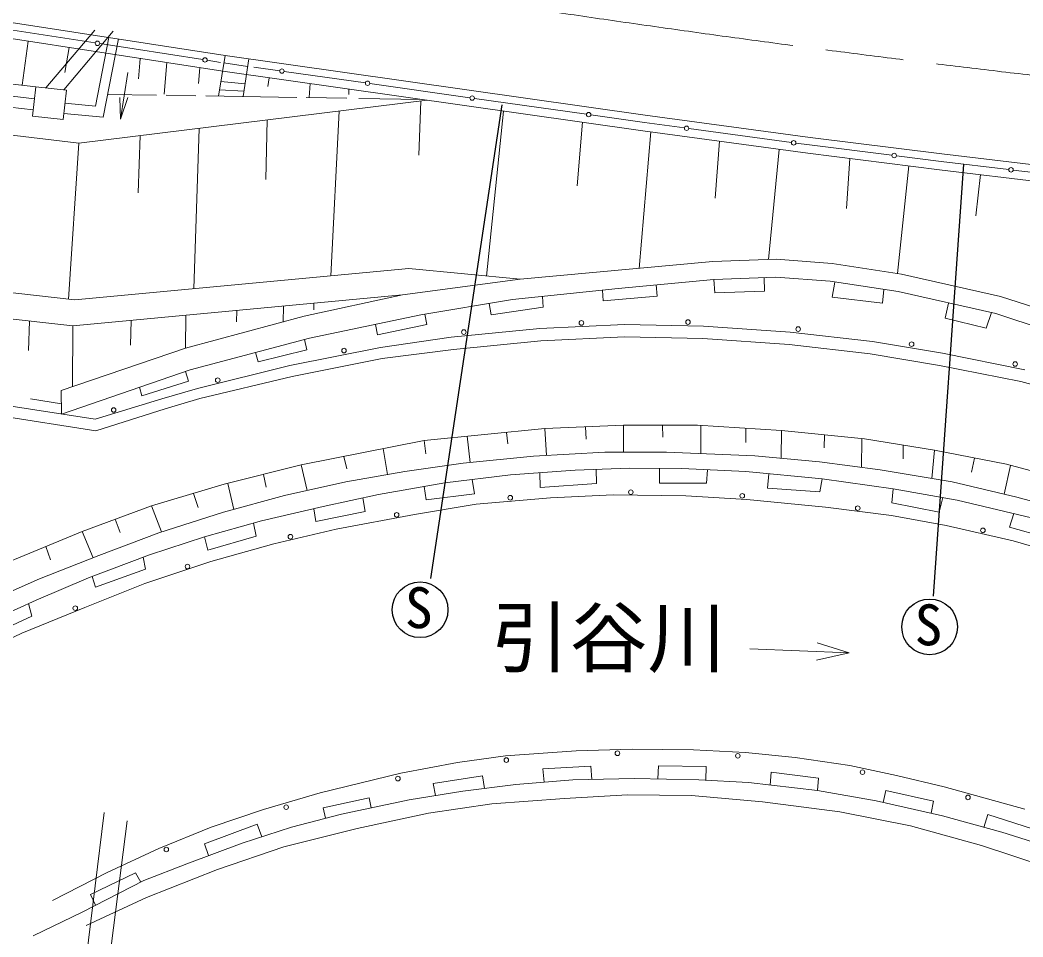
# Model space of a CAD drawing. Units: millimetres, scale not verified. Extents: x 40000 to 680000, y 20000 to 380000.
# Drawn here: x 147687 to 192672, y 242015 to 283140 of the extents above; entities that cross this region are included whole.
import ezdxf
from ezdxf.enums import TextEntityAlignment as Align

# ---------------------------------------------------------------- set-up
doc = ezdxf.new("R2010")
doc.units = ezdxf.units.MM
doc.header["$LTSCALE"] = 1000
doc.linetypes.add('CHAIN', pattern=[18.5, 12, -1.5, 3.5, -1.5])
for name, color, linetype, lineweight in [('M-BGD', 7, 'Continuous', 13), ('M-BMK', 2, 'CHAIN', 13), ('M-STR-HTXT', 7, 'Continuous', 13), ('M-TTL-BAND', 7, 'Continuous', 25)]:
    doc.layers.add(name, color=color, linetype=linetype, lineweight=lineweight)
doc.layers.add('M-BMK-HTXT', color=7, linetype='Continuous')
doc.styles.add('ＭＳ ゴシック', font='')
doc.styles.get('ＭＳ ゴシック').set_extended_font_data('MS Gothic')

msp = doc.modelspace()

# ---------------------------------------------------------------- linework, layer by layer
at = {"layer": 'M-BGD'}
for p, q in [((119178, 287380), (156885, 281553)), ((119077, 286671), (156783, 280844)), ((147163, 282715), (151060, 282113)), ((148836, 280099), (151040, 282690)), ((151858, 282635), (149657, 280008)), ((148046, 282195), (147786, 280216)), ((151066, 279274), (151676, 282358)), ((151258, 282083), (155883, 281368)), ((151408, 278783), (152102, 282292)), ((125007, 281766), (148274, 279118)), ((149897, 281909), (149694, 280787)), ((153061, 281215), (152999, 280510)), ((153082, 281416), (153061, 281215)), ((154273, 281232), (154146, 279813)), ((156081, 281337), (156685, 281244)), ((156582, 279727), (156885, 281553)), ((156829, 281218), (157894, 281059)), ((156885, 281553), (175726, 278881)), ((157945, 281403), (157691, 279709)), ((152516, 280783), (152189, 278688)), ((155744, 281005), (155685, 280292)), ((156783, 280844), (175624, 278172)), ((158169, 281031), (159333, 280866)), ((159531, 280838), (163176, 280321)), ((150328, 277618), (124588, 280699)), ((146186, 280397), (148388, 280148)), ((156690, 280380), (157777, 280280)), ((158865, 280549), (158808, 280165)), ((160704, 280288), (160652, 279661)), ((163374, 280293), (167869, 279656)), ((148388, 280148), (148242, 278829)), ((149763, 279996), (148388, 280148)), ((149617, 278676), (149763, 279996)), ((153800, 279772), (151610, 279808)), ((157728, 279958), (156628, 280007)), ((162437, 280043), (162432, 279801)), ((149698, 279406), (151066, 279274)), ((165953, 279544), (150328, 277618)), ((152189, 278688), (152163, 279662)), ((152189, 278688), (152521, 279672)), ((155579, 279743), (154238, 279765)), ((160106, 279670), (156014, 279736)), ((162351, 279633), (160518, 279663)), ((165705, 279579), (162880, 279625)), ((165671, 279509), (165580, 277084)), ((168067, 279628), (173093, 278915)), ((149648, 278953), (151408, 278783)), ((162000, 279057), (161620, 271667)), ((169370, 279059), (168613, 271659)), ((148242, 278829), (149617, 278676)), ((158767, 278658), (158704, 275982)), ((172911, 278557), (172672, 275707)), ((173291, 278887), (175693, 278546)), ((175693, 278546), (177485, 278302)), ((175726, 278881), (183128, 277872)), ((155715, 278282), (155484, 271089)), ((175978, 278124), (175456, 272003)), ((175624, 278172), (183027, 277163)), ((177683, 278275), (182289, 277647)), ((150328, 277618), (149853, 270619)), ((153069, 277956), (152984, 275394)), ((179067, 277703), (178869, 275151)), ((182487, 277620), (183095, 277537)), ((183128, 277872), (189038, 277136)), ((181731, 277339), (181255, 272400)), ((183027, 277163), (188936, 276427)), ((183095, 277537), (186798, 277076)), ((189038, 277136), (195010, 276421)), ((184913, 276928), (184757, 274689)), ((186996, 277051), (189005, 276801)), ((189005, 276801), (192038, 276437)), ((187558, 276598), (187047, 271774)), ((188936, 276427), (194909, 275712)), ((190763, 276208), (190561, 274352)), ((192237, 276414), (194977, 276086)), ((150146, 270585), (123776, 273608)), ((123635, 272380), (150050, 269423)), ((165119, 271997), (150146, 270585)), ((170120, 271513), (165119, 271997)), ((174522, 271107), (178812, 271507)), ((176261, 270763), (176224, 271266)), ((178812, 271507), (181588, 271612)), ((178812, 271507), (178859, 270903)), ((181084, 270987), (181065, 271592)), ((181588, 271612), (184027, 271423)), ((184027, 271423), (187077, 270960)), ((184240, 271391), (184121, 270706)), ((150050, 269423), (164844, 270810)), ((169769, 270603), (174522, 271107)), ((173811, 271032), (173850, 270548)), ((178859, 270903), (181084, 270987)), ((186365, 270435), (186431, 271058)), ((187077, 270960), (191451, 269972)), ((160859, 270436), (160871, 270139)), ((165668, 269916), (169769, 270603)), ((168735, 270429), (168821, 269921)), ((171158, 270258), (171121, 270746)), ((173850, 270548), (176261, 270763)), ((184121, 270706), (186365, 270435)), ((189340, 270449), (189187, 269762)), ((157408, 270113), (157394, 269609)), ((159501, 270309), (159482, 269597)), ((160663, 268878), (165668, 269916)), ((165933, 269491), (165848, 269946)), ((168821, 269921), (171158, 270258)), ((191019, 269314), (191256, 270016)), ((191451, 269972), (194731, 268899)), ((148113, 269640), (148070, 268319)), ((152669, 269668), (152641, 268558)), ((155123, 269898), (155115, 268428)), ((163624, 269492), (163718, 269024)), ((163718, 269024), (165933, 269491)), ((189187, 269762), (191019, 269314)), ((150050, 269423), (150037, 266695)), ((155321, 267448), (160663, 268878)), ((160549, 268342), (160443, 268819)), ((167128, 268359), (171040, 268758)), ((171040, 268758), (174804, 268926)), ((174804, 268926), (178316, 268863)), ((178316, 268863), (182186, 268590)), ((182186, 268590), (185824, 268169)), ((158249, 268232), (158362, 267809)), ((158362, 267809), (160549, 268342)), ((163932, 267959), (167128, 268359)), ((185824, 268169), (188936, 267644)), ((159894, 267160), (163932, 267959)), ((149542, 265469), (155321, 267448)), ((155241, 266940), (155102, 267373)), ((188936, 267644), (192575, 266929)), ((136930, 266950), (151083, 264720)), ((153156, 266286), (155241, 266940)), ((155758, 266160), (159894, 267160)), ((192575, 266929), (196865, 265751)), ((149542, 265469), (149535, 266524)), ((153050, 266670), (153156, 266286)), ((149539, 265922), (148158, 266147)), ((154192, 265701), (155758, 266160)), ((151083, 264720), (154192, 265701)), ((174748, 264968), (171229, 264814)), ((178071, 264968), (174748, 264968)), ((174748, 264968), (174759, 263762)), ((176506, 264968), (176516, 264436)), ((181842, 264730), (178071, 264968)), ((171229, 264814), (165818, 264281)), ((169506, 264644), (169562, 264127)), ((171229, 264814), (171300, 263613)), ((173057, 264894), (173085, 264342)), ((178227, 264958), (178226, 263697)), ((180245, 264831), (180245, 264193)), ((181842, 264730), (181832, 263485)), ((185572, 264351), (181842, 264730)), ((183768, 264534), (183750, 263959)), ((165818, 264281), (160294, 263187)), ((165818, 264281), (165889, 263688)), ((167746, 264471), (167870, 263302)), ((185444, 264364), (185425, 263077)), ((188698, 263846), (185572, 264351)), ((187302, 264072), (187292, 263454)), ((163972, 263916), (164167, 262756)), ((170711, 263580), (173921, 263762)), ((173921, 263762), (176683, 263762)), ((176683, 263762), (180651, 263594)), ((188698, 263846), (188591, 262580)), ((191937, 263215), (188698, 263846)), ((160294, 263187), (156845, 262318)), ((160294, 263187), (160562, 262040)), ((162210, 263567), (162346, 263015)), ((164948, 262893), (167556, 263271)), ((167556, 263271), (170711, 263580)), ((180651, 263594), (183553, 263328)), ((183553, 263328), (186273, 262963)), ((190499, 263495), (190358, 262856)), ((192121, 263167), (191835, 261877)), ((195189, 262360), (191937, 263215)), ((158601, 262761), (158729, 262183)), ((162299, 262430), (164948, 262893)), ((166748, 262384), (169692, 262748)), ((169692, 262748), (172594, 262959)), ((170996, 262843), (171022, 262178)), ((172594, 262959), (175005, 263043)), ((173546, 262360), (173529, 262991)), ((175005, 263043), (177375, 263029)), ((176364, 263035), (176364, 262374)), ((177375, 263029), (180235, 262889)), ((178481, 262374), (178521, 262973)), ((180235, 262889), (183670, 262566)), ((181272, 262791), (181215, 262150)), ((186273, 262963), (189497, 262430)), ((156845, 262318), (153578, 261351)), ((157007, 262359), (157273, 261194)), ((159551, 261813), (162299, 262430)), ((163761, 261865), (166748, 262384)), ((168064, 261897), (167964, 262534)), ((171022, 262178), (173546, 262360)), ((176364, 262374), (178481, 262374)), ((183556, 261981), (183670, 262566)), ((183670, 262566), (186852, 262117)), ((189497, 262430), (192399, 261743)), ((155469, 261911), (155673, 261277)), ((156817, 261070), (159551, 261813)), ((161280, 261318), (163761, 261865)), ((165818, 262222), (165905, 261617)), ((165905, 261617), (168064, 261897)), ((171473, 261714), (174291, 261840)), ((174291, 261840), (177551, 261798)), ((181215, 262150), (183556, 261981)), ((186852, 262117), (186784, 261487)), ((186852, 262117), (189726, 261613)), ((163164, 261098), (163058, 261710)), ((165375, 260957), (168150, 261420)), ((168150, 261420), (171473, 261714)), ((177551, 261798), (180285, 261630)), ((180285, 261630), (183818, 261293)), ((186784, 261487), (188915, 261067)), ((188915, 261067), (189082, 261726)), ((189726, 261613), (193063, 260814)), ((192399, 261743), (195862, 260790)), ((153578, 261351), (150480, 260201)), ((153578, 261351), (154025, 260180)), ((153915, 260145), (156817, 261070)), ((158518, 260673), (161280, 261318)), ((160866, 261222), (160949, 260650)), ((160949, 260650), (163164, 261098)), ((161863, 260305), (165375, 260957)), ((183818, 261293), (186783, 260915)), ((186783, 260915), (189222, 260473)), ((192258, 261006), (192070, 260394)), ((151952, 260747), (152172, 260160)), ((155966, 259958), (158518, 260673)), ((158285, 259991), (158161, 260573)), ((189222, 260473), (192230, 259779)), ((150480, 260201), (146821, 258687)), ((150480, 260201), (150966, 259022)), ((151223, 259122), (153915, 260145)), ((159066, 259653), (161863, 260305)), ((192070, 260394), (194089, 259833)), ((153499, 259159), (155966, 259958)), ((155966, 259958), (156112, 259360)), ((156112, 259360), (158285, 259991)), ((156248, 258854), (159066, 259653)), ((192230, 259779), (194795, 259043)), ((148559, 258084), (151223, 259122)), ((148845, 259525), (149060, 258935)), ((150751, 258122), (153499, 259159)), ((153308, 258504), (153206, 259049)), ((153282, 257866), (156248, 258854)), ((151065, 257705), (153308, 258504)), ((146218, 257047), (148559, 258084)), ((148410, 257126), (150751, 258122)), ((150591, 256793), (153282, 257866)), ((150923, 258187), (151065, 257705)), ((146012, 256033), (148410, 257126)), ((148219, 256401), (148062, 256968)), ((147773, 255636), (150591, 256793)), ((145822, 255294), (148219, 256401)), ((145459, 254564), (147773, 255636)), ((184884, 254757), (183447, 255207)), ((180417, 254934), (184884, 254757)), ((184884, 254757), (183416, 254422)), ((167307, 249844), (169466, 250139)), ((169466, 250139), (172634, 250363)), ((172634, 250363), (175144, 250433)), ((175144, 250433), (177892, 250405)), ((177892, 250405), (180233, 250293)), ((180233, 250293), (182462, 250069)), ((164769, 249354), (167307, 249844)), ((171134, 249558), (173290, 249670)), ((173290, 249670), (173327, 249083)), ((176299, 249103), (176318, 249693)), ((176318, 249693), (178468, 249665)), ((182462, 250069), (184902, 249704)), ((184902, 249704), (187005, 249255)), ((161152, 248484), (164769, 249354)), ((166211, 248893), (168429, 249235)), ((168429, 249235), (168524, 248679)), ((171197, 248958), (171134, 249558)), ((178468, 249665), (178449, 249046)), ((181336, 248825), (181384, 249404)), ((181384, 249404), (183506, 249132)), ((187005, 249255), (189136, 248751)), ((166315, 248354), (166211, 248893)), ((167555, 248559), (169931, 248853)), ((169931, 248853), (172476, 249063)), ((172476, 249063), (175231, 249127)), ((175231, 249127), (178133, 249063)), ((178133, 249063), (180362, 248937)), ((180362, 248937), (183453, 248580)), ((183506, 249132), (183453, 248580)), ((158600, 247727), (161152, 248484)), ((165136, 248159), (167555, 248559)), ((172101, 248230), (174940, 248388)), ((174940, 248388), (177810, 248357)), ((177810, 248357), (180996, 248073)), ((183453, 248580), (186082, 248117)), ((186402, 248045), (186520, 248590)), ((186520, 248590), (188660, 248104)), ((189136, 248751), (192753, 247741)), ((161276, 247805), (163348, 248257)), ((162108, 247528), (165136, 248159)), ((163348, 248257), (163437, 247805)), ((166010, 247567), (168851, 247978)), ((168851, 247978), (172101, 248230)), ((180996, 248073), (184466, 247631)), ((186082, 248117), (189068, 247444)), ((188660, 248104), (188548, 247561)), ((156259, 246942), (158600, 247727)), ((159858, 246939), (162108, 247528)), ((161385, 247339), (161276, 247805)), ((162813, 246882), (166010, 247567)), ((184466, 247631), (187621, 247000)), ((189068, 247444), (191718, 246708)), ((190914, 246931), (191100, 247506)), ((191100, 247506), (193100, 246871)), ((155961, 246190), (158320, 247071)), ((158320, 247071), (158527, 246509)), ((187621, 247000), (190807, 246117)), ((153907, 245988), (156259, 246942)), ((157650, 246224), (159858, 246939)), ((159514, 246054), (162813, 246882)), ((191718, 246708), (194368, 245888)), ((155168, 245299), (157650, 246224)), ((156147, 245664), (155961, 246190)), ((190807, 246117), (193961, 245076)), ((151592, 244906), (153907, 245988)), ((156549, 245044), (159514, 246054)), ((153233, 244542), (155168, 245299)), ((149144, 243647), (151592, 244906)), ((150841, 243915), (152869, 244893)), ((152869, 244893), (153110, 244469)), ((153363, 243783), (156549, 245044)), ((150478, 243133), (153233, 244542)), ((151067, 243434), (150841, 243915)), ((150650, 242521), (153363, 243783)), ((148270, 242061), (150478, 243133))]:
    msp.add_line(p, q, dxfattribs=at)
at = {"layer": 'M-BGD', "lineweight": 25}
for p, q in [((166118, 258095), (169311, 279331)), ((188664, 257305), (190017, 276679))]:
    msp.add_line(p, q, dxfattribs=at)
at = {"layer": 'M-BGD'}
for centre, radius in [((151159, 282098), 100), ((155982, 281352), 100), ((159432, 280852), 100), ((163275, 280307), 100), ((167968, 279641), 100), ((173192, 278901), 100), ((177584, 278288), 100), ((182388, 277633), 100), ((186897, 277063), 100), ((192137, 276425), 100), ((172867, 269557), 103), ((177648, 269593), 103), ((167595, 269145), 103), ((182591, 269279), 103), ((187676, 268603), 103), ((162218, 268316), 103), ((192322, 267713), 103), ((156554, 266987), 103), ((151886, 265649), 103), ((169676, 261714), 103), ((175085, 261966), 103), ((180082, 261801), 103), ((164580, 260949), 103), ((185263, 261246), 103), ((159813, 259965), 103), ((190878, 260251), 103), ((155196, 258626), 103), ((150163, 256763), 103), ((174483, 250254), 103), ((179883, 250139), 103), ((169499, 249948), 103), ((164637, 249118), 103), ((185477, 249404), 103), ((190207, 248275), 103), ((159622, 247835), 103), ((154247, 245937), 103)]:
    msp.add_circle(centre, radius, dxfattribs=at)
at = {"layer": 'M-BGD', "lineweight": 25}
for centre in [(165629, 256689), (188487, 255921)]:
    msp.add_circle(centre, 1250, dxfattribs=at)
at = {"layer": 'M-BMK'}
msp.add_arc((271324, 954331), 678194, 261.44746, 269.72659, dxfattribs=at)
at = {"layer": 'M-STR-HTXT'}
for p, q in [((151453, 247596), (150149, 236878)), ((152486, 247222), (151204, 237141))]:
    msp.add_line(p, q, dxfattribs=at)
at = {"layer": 'M-TTL-BAND', "lineweight": 13}
for p, q in [((125071, 282262), (148329, 279614)), ((170120, 271513), (178760, 272306)), ((178760, 272306), (181604, 272413)), ((181604, 272413), (184118, 272218)), ((184118, 272218), (187225, 271747)), ((187225, 271747), (191664, 270744)), ((164844, 270810), (170120, 271513)), ((160432, 269852), (164844, 270810)), ((191664, 270744), (195006, 269651)), ((155115, 268428), (160432, 269852)), ((171000, 269301), (174801, 269479)), ((174801, 269479), (178350, 269410)), ((167025, 268916), (171000, 269301)), ((178350, 269410), (182232, 269145)), ((182232, 269145), (185922, 268716)), ((163852, 268453), (167025, 268916)), ((185922, 268716), (189061, 268199)), ((149535, 266524), (155115, 268428)), ((159783, 267648), (163852, 268453)), ((189061, 268199), (192753, 267455)), ((136936, 267455), (151049, 265232)), ((155639, 266622), (159783, 267648)), ((154039, 266152), (155639, 266622)), ((151049, 265232), (154039, 266152))]:
    msp.add_line(p, q, dxfattribs=at)

# ---------------------------------------------------------------- texts
at = {"layer": 'M-BGD', "style": 'ＭＳ ゴシック'}
for p in [(164950, 255316), (187809, 254547)]:
    msp.add_text('S', height=1833, dxfattribs=at).set_placement(p, align=Align.BOTTOM_LEFT)
at = {"layer": 'M-BMK-HTXT', "style": 'ＭＳ ゴシック'}
msp.add_text('引谷川', height=2566, dxfattribs=at).set_placement((168830, 253391), align=Align.BOTTOM_LEFT)

doc.saveas('drawing.dxf')
